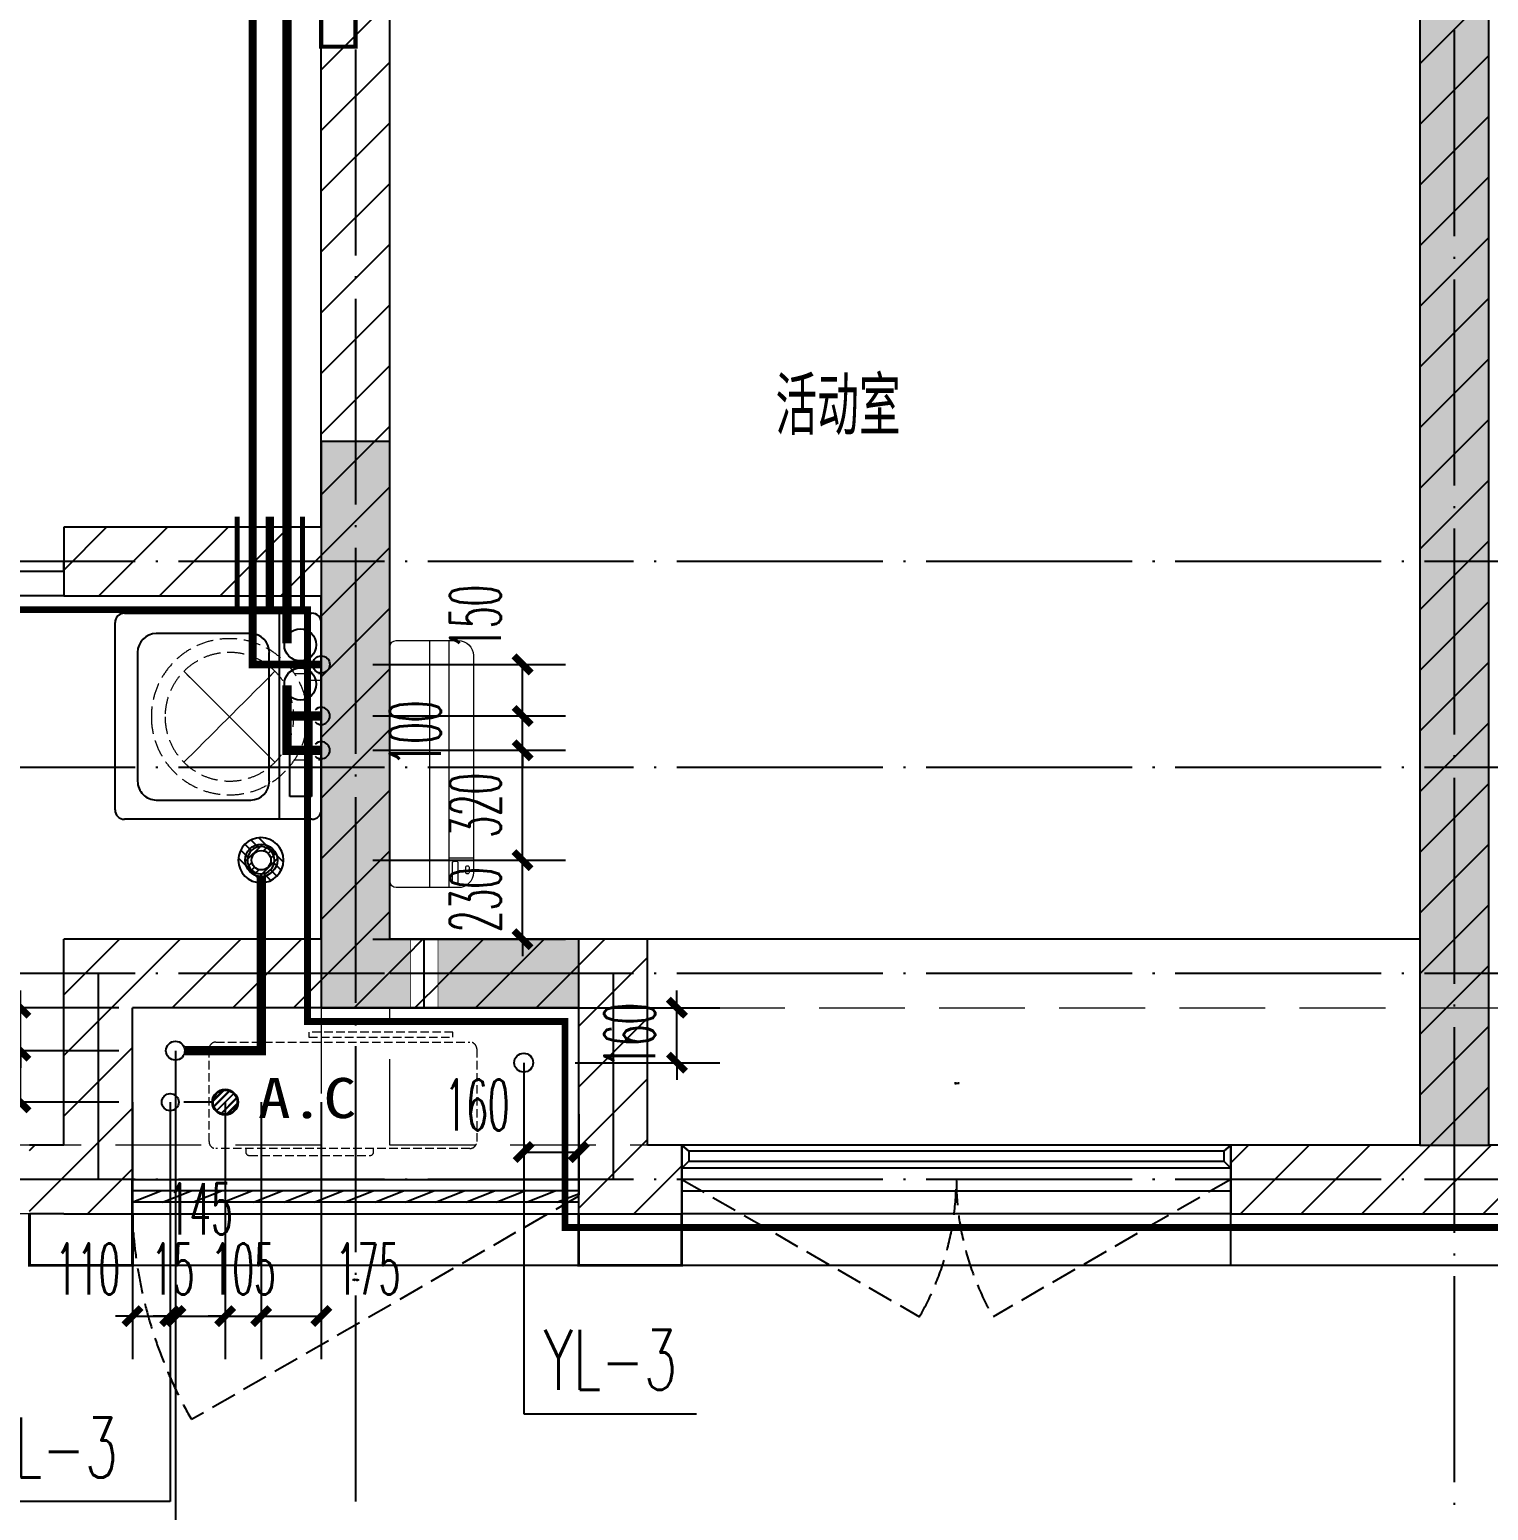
# Model space of a CAD drawing. Extents: x 27938 to 1507990, y 110129 to 923079.
# Drawn here: x 1209614 to 1213864, y 579860 to 584174 of the extents above; entities that cross this region are included whole.
import ezdxf

# ---------------------------------------------------------------- set-up
doc = ezdxf.new("R2010")
doc.units = 0
doc.header["$LTSCALE"] = 1000
doc.header["$MEASUREMENT"] = 0
for name, pattern in [('$1$DASH', [0.35, 0.25, -0.1]), ('DASH', [0.35, 0.25, -0.1]), ('DOTE', [2.42, 2, -0.2, 0.02, -0.2])]:
    doc.linetypes.add(name, pattern=pattern)
for name, color, linetype in [('----建筑底图', 8, 'Continuous'), ('3-栏杆1', 135, 'Continuous'), ('3.5方案汇报，与郭总、侯月琴确定户型_t8$0$2020.03.04 -1安徽标准化洋房户型(UA）_t8_t8$0$看线', 154, 'Continuous'), ('COLUMN', 9, 'Continuous'), ('DIM_SYMB', 3, 'Continuous'), ('DIM_凝结', 150, 'Continuous'), ('DIM_废水', 31, 'Continuous'), ('DIM_雨水', 4, 'Continuous'), ('DOTE', 1, 'Continuous'), ('EQUIP_地漏', 7, 'Continuous'), ('LVTRY', 6, 'Continuous'), ('PIPE-不分区热给水', 5, 'RJ'), ('PIPE-不分区给水', 3, 'J'), ('PIPE-废水', 31, 'TG_F'), ('PUB_HATCH', 8, 'Continuous'), ('PUB_TEXT', 4, 'Continuous'), ('VALVE_不分区给水', 7, 'Continuous'), ('VPIPE-不分区热给水', 5, 'Continuous'), ('VPIPE-不分区给水', 3, 'Continuous'), ('VPIPE-凝结', 150, 'N'), ('VPIPE-废水', 31, 'Continuous'), ('VPIPE-雨水', 4, 'Y'), ('WALL', 9, 'Continuous'), ('WINDOW', 4, 'Continuous'), ('WINDOW_TEXT', 7, 'Continuous'), ('保温', 6, 'Continuous'), ('机电标识类', 1, 'Continuous'), ('看线', 251, 'Continuous')]:
    doc.layers.add(name, color=color, linetype=linetype)
for name, color, linetype, lineweight in [('EQUIP-消防', 3, 'Continuous', 20), ('平面-空调室内机', 176, 'Continuous', 9), ('平面-空调预留孔', 173, 'Continuous', 15), ('空调', 76, 'Continuous', 13), ('粉刷', 251, 'Continuous', 9)]:
    doc.layers.add(name, color=color, linetype=linetype, lineweight=lineweight)
doc.layers.add('S-L主梁线', color=4, linetype='DASH', plot=False)
doc.styles.add('_TCH_DIM_T3', font='SIMPLEX.shx', dxfattribs={"width": 0.494118, "bigfont": 'GBCBIG.shx'})
doc.styles.add('_TCH_WINDOW', font='SIMPLEX.shx', dxfattribs={"width": 0.7, "height": 3.5, "bigfont": 'GBCBIG.shx'})
doc.styles.add('_TWT_SERIAL', font='SIMPLEX', dxfattribs={"width": 0.8, "height": 3.5, "bigfont": 'HZTXT'})
doc.styles.get("Standard").update_dxf_attribs({"font": 'gbenor.shx', "bigfont": 'gbcbig.shx'})
doc.styles.add('TG_LINETYPE', font='SIMPLEX', dxfattribs={"width": 0.8, "height": 3, "bigfont": 'HZTXT'})
doc.styles.add('房间名称', font='TSSDENG', dxfattribs={"width": 0.8, "bigfont": 'HZTXT'})
doc.styles.add('黑体', font='simhei.ttf')
doc.linetypes.add('J', pattern='A,3,-0.2,["J",Standard,S=0.25,R=0,X=-0.1,Y=-0.115],-0.2', length=3.4)
doc.linetypes.add('N', pattern='A,3,-0.2,["N",Standard,S=0.25,R=0,X=-0.1,Y=-0.115],-0.2', length=3.4)
doc.linetypes.add('RJ', pattern='A,3,-0.2,["RJ",Standard,S=0.25,R=0,X=-0.1,Y=-0.115],-0.35', length=3.55)
doc.linetypes.add('TG_F', pattern='A,2,-0.3,["F",TG_LINETYPE,S=0.1,R=0,X=-0.23,Y=-0.15],0', length=2.3)
doc.linetypes.add('Y', pattern='A,3,-0.2,["Y",Standard,S=0.25,R=0,X=-0.1,Y=-0.115],-0.2', length=3.4)
doc.dimstyles.new('_TWT_ARCH&&50', dxfattribs={"dimtxt": 148.75, "dimasz": 50, "dimexe": 125, "dimexo": 150, "dimgap": 63.125, "dimtad": 1, "dimdec": 0, "dimzin": 0, "dimdsep": 46, "dimtxsty": '_TCH_DIM_T3', "dimblk": 'ARCHTICK', "dimcen": 0.09, "dimclrt": 7, "dimazin": 2, "dimtfac": 1, "dimtdec": 0, "dimtix": 1, "dimtmove": 2, "dimatfit": 3, "dimfxl": 100, "dimtolj": 1, "dimtzin": 0, "dimarcsym": 0})
pattern_1 = [(45, (0, 89.76), (-88.3884, 88.3884), [])]

# ---------------------------------------------------------------- blocks, each defined once
blk = doc.blocks.new('GFDGFSDFGD')
at = {"layer": 'PUB_HATCH'}
blk.add_hatch(color=256, dxfattribs=at).paths.add_polyline_path([(430566.6, 364323.7), (430566.6, 364523.7), (430016.6, 364523.7), (430016.6, 365973.7), (429816.6, 365973.7), (429816.6, 364323.7)])
at = {"layer": 'COLUMN', "color": 6}
for p, q in [((430016.6, 365973.7), (429816.6, 365973.7)), ((429816.6, 365973.7), (429816.6, 364323.7)), ((430016.6, 364523.7), (430016.6, 365973.7)), ((430566.6, 364523.7), (430016.6, 364523.7)), ((430566.6, 364323.7), (430566.6, 364523.7)), ((429816.6, 364323.7), (430566.6, 364323.7))]:
    blk.add_line(p, q, dxfattribs=at)
blk = doc.blocks.new('GDFGDGRD')
at = {"layer": '保温', "linetype": 'Continuous', "ltscale": 10}
h = blk.add_hatch(dxfattribs=at)
h.set_pattern_fill('HEX', color=251, scale=10, angle=90, style=0)
h.set_pattern_definition([(90, (-70765.891, -152124.736), (-16.49778, 1e-15), [9.525, -19.05]), (210, (-70765.891, -152124.736), (8.24889, -14.2874966), [9.525, -19.05]), (150, (-70765.891, -152115.211), (-8.24889, -14.2874966), [9.525, -19.05])])
h.paths.add_polyline_path([(433016.7, 363923.7), (433216.7, 363923.7), (433216.7, 368523.7), (433016.7, 368523.7)])
at = {"layer": '保温', "color": 251, "linetype": 'ByBlock', "ltscale": 10}
blk.add_line((433016.6, 363923.7), (433216.6, 363923.7), dxfattribs=at)
blk = doc.blocks.new('dongkong')
blk.add_wipeout([(-603756, 210771), (-603756, 210570.8), (-603836, 210570.8), (-603836, 210771)])
at = {"layer": '机电标识类', "color": 250, "linetype": 'DASH', "ltscale": 400}
for p, q in [((-603796, 210771), (-603796, 210570.8)), ((-603896, 210670.7), (-603696, 210670.7))]:
    blk.add_line(p, q, dxfattribs=at)
at = {"layer": '空调', "color": 6, "linetype": 'DASH', "const_width": 2}
blk.add_lwpolyline([(-603756, 210771), (-603756, 210570.8), (-603836, 210570.8), (-603836, 210771)], close=True, dxfattribs=at)
blk = doc.blocks.new('A$C001338C2')
for p, q in [((845, 303.6), (55, 303.6)), ((109.1, 214.8), (109.1, 303.6)), ((0, 248.6), (0, 22)), ((900, 22), (900, 248.6)), ((22, 0), (878, 0))]:
    blk.add_line(p, q)
at = {"lineweight": 5}
for p, q in [((900, 214.8), (0, 214.8)), ((900, 143.2), (0, 143.2))]:
    blk.add_line(p, q, dxfattribs=at)
for points in [[(73.1, 275), (56.8, 275, -0.414214), (51.3, 280.5), (51.3, 283.4, -0.414214), (56.8, 288.9), (73.1, 288.9, -0.414214), (78.6, 283.4), (78.6, 280.5, -0.414214)], [(89.2, 226.4), (22.2, 226.4, -0.414214), (16.7, 231.9), (16.7, 243.1, -0.414214), (22.2, 248.6), (89.2, 248.6, -0.414214), (94.7, 243.1), (94.7, 231.9, -0.414214)]]:
    blk.add_lwpolyline(points, format="xyb", close=True)
for centre, radius, start, end in [((55, 248.6), 55, 90, 180), ((845, 248.6), 55, 360, 90), ((22, 22), 22, 180, 270), ((878, 22), 22, 270, 360)]:
    blk.add_arc(centre, radius, start, end)
blk = doc.blocks.new('ASDFSD')
at = {"layer": '3-栏杆1', "color": 5}
for p, q in [((681762.6, 334937.5), (681742.3, 334955.3)), ((681742.3, 334955.3), (681762.6, 334937.5)), ((683322.1, 334937.5), (681762.6, 334937.5)), ((681762.6, 334937.5), (681762.6, 334908.3)), ((683322.1, 334937.5), (683342.3, 334955.3)), ((683342.3, 334955.3), (683322.1, 334937.5)), ((683322.1, 334937.5), (683322.1, 334908.3)), ((681742.3, 334888.4), (681762.6, 334908.3)), ((681762.6, 334908.2), (683322.1, 334908.2)), ((683322.1, 334908.3), (683342.3, 334888.4)), ((683342.3, 334888.4), (683322.1, 334908.3))]:
    blk.add_line(p, q, dxfattribs=at)
blk = doc.blocks.new('$TwtSys$00000141')
at = {"color": 1}
for p, q in [((-47.1, 3.8), (-5, 45.9)), ((-47.1, 3.8), (-5, 45.9)), ((-43.6, -17.5), (17.5, 43.6)), ((-43.6, -17.5), (17.5, 43.6)), ((-33.2, -33.2), (33.2, 33.2)), ((-33.2, -33.2), (33.2, 33.2)), ((-16.2, -43.5), (43.8, 16.4)), ((-16.2, -43.5), (43.8, 16.4)), ((5.7, -46.1), (46.1, -5.7)), ((5.7, -46.1), (46.1, -5.7))]:
    blk.add_line(p, q, dxfattribs=at)
blk.add_circle((0, 0), 47, dxfattribs=at)
blk.add_circle((0, 0), 47, dxfattribs=at)
blk = doc.blocks.new('RECTANG')
for p, q in [((1, 1), (0, 1)), ((0, 1), (0, 0)), ((1, 0), (1, 1)), ((0, 0), (1, 0))]:
    blk.add_line(p, q)
blk = doc.blocks.new('洗衣机')
at = {"layer": 'LVTRY'}
for p, q in [((3791567.4, 243472.1), (3791021, 243472.1)), ((3791116.5, 243472.1), (3791116.5, 242871.5)), ((3790993.7, 243444.5), (3790993.7, 242899.1)), ((3791594.6, 242899.1), (3791594.6, 243444.5)), ((3791199, 243412.7), (3791474.9, 243412.7)), ((3791145.1, 242982.5), (3791145.1, 243358)), ((3791528.8, 243358), (3791528.8, 242982.5)), ((3791474.9, 242927.8), (3791199, 242927.8)), ((3791021, 242871.5), (3791567.4, 242871.5))]:
    blk.add_line(p, q, dxfattribs=at)
at = {"layer": 'LVTRY', "extrusion": (0, 0, -1)}
for centre, major_axis, start_param, end_param in [((3791021, 243444.5), (0, 27.6), -1.570796, 0), ((3791567.4, 243444.5), (0, 27.6), 0, 1.570796), ((3791055.1, 243379.8), (0, 46.9), 3.141593, 9.424778), ((3791199, 243358), (0, 54.7), 4.712389, 6.283185), ((3791474.9, 243358), (0, 54.7), 0, 1.570796), ((3791055.1, 243265.7), (0, 46.9), 3.141593, 9.424778), ((3791199, 242982.5), (0, 54.7), 3.141593, 4.712389), ((3791474.9, 242982.5), (0, 54.7), 1.570796, 3.141593), ((3791021, 242899.1), (0, 27.6), 3.141593, 4.712389), ((3791567.4, 242899.1), (0, 27.6), 1.570796, 3.141593)]:
    blk.add_ellipse(centre, major_axis=major_axis, ratio=0.986385, start_param=start_param, end_param=end_param, dxfattribs=at)
at = {"layer": 'LVTRY', "xscale": 63.25620569481588, "yscale": 224.5369532744355, "zscale": 64.12934308941763, "rotation": 180}
blk.add_blockref('RECTANG', (3791085.2, 243162.4), dxfattribs=at)
blk = doc.blocks.new('$TwtSys$00000543')
for p, q in [((-93.6, -8.5), (8.5, 93.6)), ((12.5, 55), (41.7, 84.2)), ((39.9, 39.9), (66.5, 66.5)), ((-8.5, -93.6), (93.6, 8.5)), ((55, 12.5), (84.2, 41.7)), ((-84.2, -41.7), (-55, -12.5)), ((-66.5, -66.5), (-39.9, -39.9)), ((-41.7, -84.2), (-12.5, -55))]:
    blk.add_line(p, q)
for radius in [94, 56.4]:
    blk.add_circle((0, 0), radius)
blk = doc.blocks.new('dnfhfn')
at = {"linetype": '$1$DASH', "ltscale": 0.2}
for p, q in [((101.9, 495, 0), (121.9, 495, 0)), ((101.9, 417.2, 0), (101.9, 495, 0)), ((121.9, 495, 0), (121.9, 429, 0)), ((353.1, 495, 0), (333.1, 495, 0)), ((333.1, 495, 0), (333.1, 429, 0)), ((353.1, 417.2, 0), (353.1, 495, 0))]:
    blk.add_line(p, q, dxfattribs=at)
at = {"linetype": '$1$DASH', "ltscale": 0.2, "elevation": 0}
for points in [[(94.9, 360.1), (94.9, 360.1), (360.1, 94.9), (360.1, 94.9)], [(360.1, 360.1), (94.9, 94.9), (94.9, 94.9), (360.1, 360.1)]]:
    blk.add_lwpolyline(points, close=True, dxfattribs=at)
at = {"linetype": '$1$DASH', "ltscale": 0.2}
for radius in [227.5, 187.5]:
    blk.add_circle((227.5, 227.5, 0), radius, dxfattribs=at)
blk = doc.blocks.new('gsergvr')
at = {"layer": '平面-空调预留孔', "linetype": 'DASH', "ltscale": 0.1}
for p, q in [((34075.4, 17176.2), (34075.4, 17166.2)), ((34448.2, 17166.2), (34448.2, 17176.2)), ((34085.4, 17156.2), (34438.2, 17156.2))]:
    blk.add_line(p, q, dxfattribs=at)
blk.add_lwpolyline([(34728.6, 17176.2), (33988.6, 17176.2, -0.414214), (33968.6, 17196.2), (33968.6, 17466.2, -0.414214), (33988.6, 17486.2), (34728.6, 17486.2, -0.414214), (34748.6, 17466.2), (34748.6, 17196.2, -0.414214)], format="xyb", close=True, dxfattribs=at)
blk.add_lwpolyline([(34679.3, 17515.3), (34259.5, 17515.3), (34259.5, 17500.2), (34679.3, 17500.2)], close=True, dxfattribs=at)
for centre, start, end in [((34085.4, 17166.2), 180, 270), ((34438.2, 17166.2), 270, 0)]:
    blk.add_arc(centre, 10, start, end, dxfattribs=at)
at = {"layer": '平面-空调预留孔', "color": 251, "linetype": 'DASH', "ltscale": 0.1, "true_color": 0x636466, "style": '黑体', "width": 1.2}
blk.add_text('A.C', height=117.05, dxfattribs=at).set_placement((34110.9, 17264.8))
blk = doc.blocks.new('rtyryrtyeeretee')
at = {"layer": '平面-空调预留孔'}
blk.add_blockref('gsergvr', (635673.5, 326705.8), dxfattribs=at)
blk = doc.blocks.new('GDGDRGDGDRGDR')
blk.add_blockref('rtyryrtyeeretee', (-240152.6, 97240.1))
blk = doc.blocks.new('FSFSFSFSEG')
at = {"layer": 'EQUIP-消防', "const_width": 12.8}
blk.add_lwpolyline([(136866.6, 335152.5), (136466.6, 335152.5), (136466.6, 335052.5), (136866.6, 335052.5)], close=True, dxfattribs=at)
at = {"layer": 'PUB_TEXT', "color": 7, "true_color": 0xffffff, "style": '房间名称', "width": 0.8}
blk.add_text('rD', height=64.8, dxfattribs=at).set_placement((136633.7, 335069))
blk = doc.blocks.new('GHFHFHTFHCSDCS')
at = {"rotation": 89.99999999297357}
blk.add_blockref('FSFSFSFSEG', (764969.1, 230657.2), dxfattribs=at)
blk = doc.blocks.new('$DorLib2D$00000138')
at = {"color": 0, "linetype": 'Continuous'}
for p, q in [((-0.2875, 0), (-0.2875, 0.1538)), ((-0.2875, 0.1538), (0, 0.1538)), ((0, 0.1538), (0, 0)), ((0.2875, 0.1538), (0, 0.1538)), ((0.2875, 0), (0.2875, 0.1538)), ((-0.5, -0.1399), (-0.5, 0)), ((-0.5, 0), (-0.2188, 0)), ((0, 0), (-0.2875, 0)), ((-0.2188, 0), (-0.2188, -0.1399)), ((0, 0), (0.2875, 0)), ((0.2188, 0), (0.2188, -0.1399)), ((0.5, 0), (0.2188, 0)), ((0.5, 0), (0.5, -0.1946)), ((0.5, -0.1399), (0.5, 0)), ((-0.2188, -0.1399), (-0.5, -0.1399)), ((0.2188, -0.1399), (0.5, -0.1399)), ((-0.1857, -0.186), (-0.037, -0.186)), ((-0.037, -0.186), (-0.1019, -0.2583)), ((-0.1019, -0.2583), (-0.1019, -0.186)), ((0.1857, -0.186), (0.037, -0.186)), ((0.037, -0.186), (0.1019, -0.2583)), ((0.1019, -0.2583), (0.1019, -0.186))]:
    blk.add_line(p, q, dxfattribs=at)
blk = doc.blocks.new('$WINLIB2D$00000001')
at = {"color": 0}
for points in [[(-0.5, 0.5), (-0.5, -0.5)], [(-0.5, 0.5), (0.5, 0.5)], [(0.5, -0.5), (0.5, 0.5)], [(0.5, 0.1667), (-0.5, 0.1667)], [(0.5, -0.1667), (-0.5, -0.1667)], [(-0.5, -0.5), (0.5, -0.5)]]:
    blk.add_lwpolyline(points, dxfattribs=at)
blk = doc.blocks.new('$WINLIB2D$00000039')
at = {"color": 0}
for points in [[(-0.5, 0.5), (-0.5, -0.5)], [(0.5, 0.5), (-0.5, 0.5)], [(0.5, -0.5), (0.5, 0.5)], [(-0.5, 0.1667), (0.5, 0.1667)], [(-0.3839, -0.1667), (-0.448, 0.1667)], [(-0.3159, -0.1667), (-0.38, 0.1667)], [(-0.2479, -0.1667), (-0.312, 0.1667)], [(-0.1799, -0.1667), (-0.244, 0.1667)], [(-0.1119, -0.1667), (-0.176, 0.1667)], [(-0.0439, -0.1667), (-0.108, 0.1667)], [(0.0241, -0.1667), (-0.04, 0.1667)], [(0.0921, -0.1667), (0.028, 0.1667)], [(0.16, -0.1667), (0.0959, 0.1667)], [(0.228, -0.1667), (0.1639, 0.1667)], [(0.296, -0.1667), (0.2319, 0.1667)], [(0.364, -0.1667), (0.2999, 0.1667)], [(0.432, -0.1667), (0.3679, 0.1667)], [(0.5, -0.1667), (0.4359, 0.1667)], [(-0.4519, -0.1667), (-0.5, 0.0836)], [(-0.5, -0.1667), (0.5, -0.1667)], [(0.5, -0.5), (-0.5, -0.5)]]:
    blk.add_lwpolyline(points, dxfattribs=at)
blk = doc.blocks.new('A$C149A4CC3')
at = {"layer": 'PUB_HATCH'}
h = blk.add_hatch(dxfattribs=at)
h.set_pattern_fill('普通砖', color=256, scale=50, style=0)
h.set_pattern_definition(pattern_1)
h.paths.add_polyline_path([(-16350, -25810.1), (-16350, -25710.1), (-16483.3, -25710.1), (-16550, -25810.1)])
at = {"color": 8, "const_width": 8}
for points in [[(-16650, -25810.1), (-16650, -25960.1), (-16350, -25960.1), (-16350, -25810.1)], [(-15050, -25810.1), (-15050, -25960.1), (-14750, -25960.1), (-14750, -25810.1)]]:
    blk.add_lwpolyline(points, dxfattribs=at)
at = {"layer": '3.5方案汇报，与郭总、侯月琴确定户型_t8$0$2020.03.04 -1安徽标准化洋房户型(UA）_t8_t8$0$看线', "color": 8, "ltscale": 10}
blk.add_line((-12600, -25010.1), (-14850, -25010.1), dxfattribs=at)
at = {"layer": 'DOTE', "color": 169, "linetype": 'DOTE', "ltscale": 0.3}
for p, q in [((-15699.8, -16610.1), (-15700, -26899.5)), ((-12500, -20910.1), (-12500, -26899.5)), ((25039.9, -23910.1), (-25818.8, -23910.1)), ((25039.9, -24510.1), (-25818.8, -24510.1)), ((25039.9, -25110.1), (-25818.8, -25110.1)), ((-16450, -25110.1), (-16450, -25710.1)), ((-14950, -25110.1), (-14950, -25710.1)), ((25039.9, -25710.1), (-25818.8, -25710.1))]:
    blk.add_line(p, q, dxfattribs=at)
at = {"layer": 'VPIPE-凝结', "color": 8, "ltscale": 0.1}
blk.add_lwpolyline([(-16117.6, -25485.1), (-16200, -25485.1)], dxfattribs=at)
at = {"layer": 'WALL', "color": 8}
for p, q in [((-16350, -25810.1), (-16350, -25710.1)), ((-16550, -25810.1), (-16650, -25810.1)), ((-16550, -25810.1), (-16550, -25810.1)), ((-16550, -25810.1), (-16350, -25810.1)), ((-15050, -25810.1), (-14750, -25810.1)), ((-13150, -25810.1), (-12500, -25810.1)), ((-12500, -25810.1), (-11850, -25810.1))]:
    blk.add_line(p, q, dxfattribs=at)
at = {"layer": 'WINDOW', "color": 8, "linetype": 'DASH', "ltscale": 0.3}
for points in [[(-14750, -25710.1), (-14057.2, -26110.1, 0.131652), (-13950, -25710.1)], [(-13150, -25710.1), (-13842.8, -26110.1, -0.131652), (-13950, -25710.1)], [(-15051.9, -25760.1), (-16177.8, -26410.1, -0.131652), (-16351.9, -25760.1)]]:
    blk.add_lwpolyline(points, format="xyb", dxfattribs=at)
at = {"layer": '看线', "color": 8, "ltscale": 0.5}
for points in [[(-14750, -25810.1), (-14750, -25960.1), (-13150, -25960.1), (-13150, -25810.1)], [(-16350, -25960.1), (-15050, -25960.1)], [(-14750, -25960.1), (-10250, -25960.1)]]:
    blk.add_lwpolyline(points, dxfattribs=at)
at = {"color": 8}
for name, p in [('GFDGFSDFGD', (-445616.6, -389533.8)), ('GDFGDGRD', (-445616.6, -389533.8)), ('GHFHFHTFHCSDCS', (-445616.6, -389533.8)), ('ASDFSD', (-696492.3, -360565.4))]:
    blk.add_blockref(name, p, dxfattribs=at)
at = {"layer": 'EQUIP_地漏', "color": 8}
for name, p, xscale, yscale, zscale in [('$TwtSys$00000543', (-15975.9, -24780.1), -0.7000000000000001, 0.7000000000000001, 0.7), ('$TwtSys$00000141', (-16080, -25485.1), 0.8, 0.8, 0.8)]:
    blk.add_blockref(name, p, dxfattribs=dict(at, xscale=xscale, yscale=yscale, zscale=zscale))
at = {"layer": 'WINDOW', "color": 8}
ref = blk.add_blockref('$WINLIB2D$00000039', (-15701, -25760.1), dxfattribs=dict(at, xscale=1299.999999983003, yscale=-100, zscale=1299.999999983003, rotation=180))
ref.add_attrib('A', 'BYC1322b', (-15708.5, -26004.7), dxfattribs={"layer": 'WINDOW_TEXT', "color": 8, "ltscale": 0.5, "height": 4.25, "style": '_TCH_WINDOW', "width": 0.494118})
at = {"layer": '平面-空调预留孔', "color": 8, "xscale": -1, "rotation": 270}
blk.add_blockref('dnfhfn', (-16295.1, -24589.7, 0), dxfattribs=at)
at = {"layer": '平面-空调预留孔', "color": 8, "xscale": -0.8000000000465655, "yscale": 0.8000000000465655, "zscale": 0.800000000046565, "rotation": 269.9999997665698}
blk.add_blockref('A$C001338C2', (-15599.8, -24860.1), dxfattribs=at)
at = {"layer": '粉刷', "color": 8, "xscale": -1}
blk.add_blockref('洗衣机', (3775193.7, -267532.5), dxfattribs=at)
at = {"layer": '平面-空调室内机', "color": 8, "ltscale": 0.3, "rotation": 180}
blk.add_blockref('dongkong', (-619295.9, 185560.7), dxfattribs=at)
at = {"color": 8, "linetype": 'DASH', "ltscale": 0.8, "const_width": 20}
blk.add_lwpolyline([(-22160, -24050.1), (-15840, -24050.1), (-15840, -25250.1), (-15090, -25250.1), (-15090, -25850.1), (-9909, -25850.1), (-9909.9, -25250.1), (-9160, -25250.1), (-9160, -24050.1), (-2840, -24050.1), (-2840, -24650.1), (0, -24650.1)], dxfattribs=at)
at = {"color": 8}
blk.add_blockref('GDGDRGDGDRGDR', (-445616.6, -466742.2), dxfattribs=at)
at = {"layer": 'PUB_HATCH'}
h = blk.add_hatch(dxfattribs=at)
h.set_pattern_fill('普通砖', color=256, scale=50, style=0)
h.set_pattern_definition(pattern_1)
h.paths.add_polyline_path([(-15733.3, -23910.1), (-15600, -23910.1), (-15600, -21010.1), (-15800, -20810.1), (-15800, -23810.1)])
h = blk.add_hatch(dxfattribs=at)
h.set_pattern_fill('普通砖', color=256, scale=50, style=0)
h.set_pattern_definition(pattern_1)
h.paths.add_polyline_path([(-12500, -20943.4), (-12600, -21010.1), (-12600, -25610.1), (-12500, -25676.8), (-12400, -25610.1), (-12400, -21010.1)])
h = blk.add_hatch(dxfattribs=at)
h.set_pattern_fill('普通砖', color=256, scale=50, style=0)
h.set_pattern_definition(pattern_1)
h.paths.add_polyline_path([(-15800, -23810.1), (-16550.1, -23810.1), (-16550.1, -24010.1), (-15800, -24010.1), (-15733.3, -23910.1)])
h = blk.add_hatch(dxfattribs=at)
h.set_pattern_fill('普通砖', color=256, scale=50, style=0)
h.set_pattern_definition(pattern_1)
h.paths.add_polyline_path([(-15700, -25076.8), (-15600, -25010.1), (-15600, -23910.1), (-15733.3, -23910.1), (-15800, -24010.1), (-15800, -25010.1)])
h = blk.add_hatch(dxfattribs=at)
h.set_pattern_fill('普通砖', color=256, scale=50, style=0)
h.set_pattern_definition(pattern_1)
h.paths.add_polyline_path([(-15700, -25076.8), (-15800, -25010.1), (-16550, -25010.1), (-16350, -25210.1), (-15700, -25210.1)])
h = blk.add_hatch(dxfattribs=at)
h.set_pattern_fill('普通砖', color=256, scale=50, style=0)
h.set_pattern_definition(pattern_1)
h.paths.add_polyline_path([(-16483.3, -25710.1), (-16350, -25710.1), (-16350, -25210.1), (-16550, -25010.1), (-16550, -25610.1)])
h = blk.add_hatch(dxfattribs=at)
h.set_pattern_fill('普通砖', color=256, scale=50, style=0)
h.set_pattern_definition(pattern_1)
h.paths.add_polyline_path([(-15050, -25210.1), (-14850, -25010.1), (-15600, -25010.1), (-15700, -25076.8), (-15700, -25210.1)])
h = blk.add_hatch(dxfattribs=at)
h.set_pattern_fill('普通砖', color=256, scale=50, style=0)
h.set_pattern_definition(pattern_1)
h.paths.add_polyline_path([(-15050, -25810.1), (-14850, -25610.1), (-14850, -25010.1), (-15050, -25210.1)])
h = blk.add_hatch(dxfattribs=at)
h.set_pattern_fill('普通砖', color=256, scale=50, style=0)
h.set_pattern_definition(pattern_1)
h.paths.add_polyline_path([(-16483.3, -25710.1), (-16550, -25610.1), (-16650, -25610.1), (-16650, -25810.1), (-16550, -25810.1)])
h = blk.add_hatch(dxfattribs=at)
h.set_pattern_fill('普通砖', color=256, scale=50, style=0)
h.set_pattern_definition(pattern_1)
h.paths.add_polyline_path([(-15050, -25810.1), (-14750, -25810.1), (-14750, -25610.1), (-14850, -25610.1)])
h = blk.add_hatch(dxfattribs=at)
h.set_pattern_fill('普通砖', color=256, scale=50, style=0)
h.set_pattern_definition(pattern_1)
h.paths.add_polyline_path([(-12600, -25610.1), (-13150, -25610.1), (-13150, -25810.1), (-12500, -25810.1), (-12500, -25676.8)])
h = blk.add_hatch(dxfattribs=at)
h.set_pattern_fill('普通砖', color=256, scale=50, style=0)
h.set_pattern_definition(pattern_1)
h.paths.add_polyline_path([(-12500, -25810.1), (-11850, -25810.1), (-11850, -25610.1), (-12400, -25610.1), (-12500, -25676.8)])
at = {"layer": 'WALL', "color": 8}
for p, q in [((-15800, -23810.1), (-15800, -20810.1)), ((-15600, -23910.1), (-15600, -21010.1)), ((-12600, -21010.1), (-12600, -25610.1)), ((-12400, -21010.1), (-12400, -25610.1)), ((-15800, -23810.1), (-16550.1, -23810.1)), ((-16550.1, -23810.1), (-16550.1, -24010.1)), ((-15600, -25010.1), (-15600, -23910.1)), ((-16550.1, -24010.1), (-15800, -24010.1)), ((-15800, -25010.1), (-15800, -24010.1)), ((-15800, -25010.1), (-16550, -25010.1)), ((-16550, -25610.1), (-16550, -25010.1)), ((-14850, -25010.1), (-15600, -25010.1)), ((-14850, -25610.1), (-14850, -25010.1)), ((-15700, -25210.1), (-16350, -25210.1)), ((-16350, -25710.1), (-16350, -25210.1)), ((-15050, -25210.1), (-15700, -25210.1)), ((-15050, -25810.1), (-15050, -25210.1)), ((-16550, -25610.1), (-16650, -25610.1)), ((-14750, -25610.1), (-14850, -25610.1)), ((-14750, -25810.1), (-14750, -25610.1)), ((-12600, -25610.1), (-13150, -25610.1)), ((-13150, -25610.1), (-13150, -25810.1)), ((-11850, -25610.1), (-12400, -25610.1))]:
    blk.add_line(p, q, dxfattribs=at)
at = {"layer": 'WINDOW', "color": 8}
blk.add_line((-16550.1, -24010.1), (-18150.1, -24010.1), dxfattribs=at)
ref = blk.add_blockref('$DorLib2D$00000138', (-17350.1, -23910.1), dxfattribs=dict(at, xscale=1600, yscale=-200, zscale=1600, rotation=179.9999999989443))
ref.add_attrib('A', 'TLM1623', (-17356.5, -24204.7), dxfattribs={"layer": 'WINDOW_TEXT', "color": 8, "ltscale": 0.5, "height": 4.25, "rotation": 360, "style": '_TCH_WINDOW', "width": 0.494118})
ref = blk.add_blockref('$WINLIB2D$00000001', (-13950, -25710.1), dxfattribs=dict(at, xscale=-1600, yscale=-200, zscale=-1600))
ref.add_attrib('A', 'TC1617', (-13955.3, -25432.3), dxfattribs={"layer": 'WINDOW_TEXT', "color": 8, "ltscale": 0.5, "height": 4.25, "style": '_TCH_WINDOW', "width": 0.494118})
at = {"layer": 'PUB_TEXT', "color": 8}
blk.add_text('活动室', height=168.79, dxfattribs=at).set_placement((-14476.8, -23541.8))
blk = doc.blocks.new('A$C63B2058D')
at = {"layer": 'S-L主梁线', "color": 0, "linetype": 'DASH', "lineweight": 18}
for p, q in [((1050, -200), (1050, -4200)), ((-2150, -1200), (-2150, -2750)), ((-1950, -2750), (-1950, -1200)), ((1050, -4200), (-1400, -4200)), ((-2150, -4400), (-2150, -4799.8)), ((-1950, -4799.8), (-1950, -4400)), ((-1400, -4400), (1150, -4400)), ((1150, -4400), (3700, -4400)), ((-2150, -4799.8), (-7750, -4799.8)), ((4250, -4799.8), (-1950, -4799.8))]:
    blk.add_line(p, q, dxfattribs=at)
at = {"layer": 'S-L主梁线', "color": 0, "linetype": 'ByBlock', "lineweight": 18}
blk.add_line((-7850, -4999.8), (10150, -4999.8), dxfattribs=at)
blk = doc.blocks.new('$VALVE$00000533')
at = {"ltscale": 0.5, "const_width": 25}
for points in [[(-225, 75), (225, 75)], [(-225, -75), (225, -75)]]:
    blk.add_lwpolyline(points, dxfattribs=at)
blk = doc.blocks.new('_ArchTick')
at = {"color": 0, "linetype": 'ByBlock', "const_width": 0.4}
blk.add_lwpolyline([(-0.5, -0.5), (0.5, 0.5)], dxfattribs=at)
blk = doc.blocks.new('*D526')
at = {"layer": 'Defpoints', "color": 0}
for p in [(1211053.2, 581164.1), (1211213.6, 581164.1), (1211213.6, 580903.6)]:
    blk.add_point(p, dxfattribs=at)
at = {"layer": 'DIM_SYMB', "color": 0, "lineweight": -2}
for p, q in [((1211053.2, 581014.1), (1211053.2, 580778.6)), ((1211213.6, 581014.1), (1211213.6, 580778.6)), ((1211053.2, 580903.6), (1211213.6, 580903.6))]:
    blk.add_line(p, q, dxfattribs=at)
at = {"layer": 'DIM_SYMB', "color": 0, "lineweight": -2, "xscale": 50, "yscale": 50, "zscale": 50, "rotation": 180}
blk.add_blockref('_ArchTick', (1211053.2, 580903.6), dxfattribs=at)
at = {"layer": 'DIM_SYMB', "color": 0, "lineweight": -2, "xscale": 50, "yscale": 50, "zscale": 50}
blk.add_blockref('_ArchTick', (1211213.6, 580903.6), dxfattribs=at)
at = {"layer": 'DIM_SYMB', "color": 7, "insert": (1210917.5, 581041.1), "char_height": 148.75, "attachment_point": 5, "style": '_TCH_DIM_T3'}
blk.add_mtext('\\A1;160', dxfattribs=at)
blk = doc.blocks.new('*D527')
at = {"layer": 'Defpoints', "color": 0}
for p in [(1211053.2, 581324), (1211499.8, 581324), (1211053.2, 581164.1)]:
    blk.add_point(p, dxfattribs=at)
at = {"layer": 'DIM_SYMB', "color": 0, "lineweight": -2}
for p, q in [((1211499.8, 581324), (1211499.8, 581374)), ((1211203.2, 581324), (1211624.8, 581324)), ((1211499.8, 581164.1), (1211499.8, 581324)), ((1211203.2, 581164.1), (1211624.8, 581164.1)), ((1211499.8, 581164.1), (1211499.8, 581114.1))]:
    blk.add_line(p, q, dxfattribs=at)
at = {"layer": 'DIM_SYMB', "color": 0, "lineweight": -2, "xscale": 50, "yscale": 50, "zscale": 50}
for p, rotation in [((1211499.8, 581324), 270), ((1211499.8, 581164.1), 90)]:
    blk.add_blockref('_ArchTick', p, dxfattribs=dict(at, rotation=rotation))
at = {"layer": 'DIM_SYMB', "color": 7, "insert": (1211362.3, 581244), "char_height": 148.75, "attachment_point": 5, "rotation": 90, "style": '_TCH_DIM_T3'}
blk.add_mtext('\\A1;160', dxfattribs=at)
blk = doc.blocks.new('*D528')
at = {"layer": 'Defpoints', "color": 0}
for p in [(1210288.7, 581199), (1210463.6, 581199), (1210463.6, 580425.7)]:
    blk.add_point(p, dxfattribs=at)
at = {"layer": 'DIM_SYMB', "color": 0, "lineweight": -2}
for p, q in [((1210288.7, 581049), (1210288.7, 580300.7)), ((1210463.6, 581049), (1210463.6, 580300.7)), ((1210288.7, 580425.7), (1210463.6, 580425.7))]:
    blk.add_line(p, q, dxfattribs=at)
at = {"layer": 'DIM_SYMB', "color": 0, "lineweight": -2, "xscale": 50, "yscale": 50, "zscale": 50, "rotation": 180}
blk.add_blockref('_ArchTick', (1210288.7, 580425.7), dxfattribs=at)
at = {"layer": 'DIM_SYMB', "color": 0, "lineweight": -2, "xscale": 50, "yscale": 50, "zscale": 50}
blk.add_blockref('_ArchTick', (1210463.6, 580425.7), dxfattribs=at)
at = {"layer": 'DIM_SYMB', "color": 7, "insert": (1210599.4, 580563.2), "char_height": 148.75, "attachment_point": 5, "style": '_TCH_DIM_T3'}
blk.add_mtext('\\A1;175', dxfattribs=at)
blk = doc.blocks.new('*D529')
at = {"layer": 'Defpoints', "color": 0}
for p in [(1210183.6, 581199), (1210288.7, 581199), (1210288.7, 580425.7)]:
    blk.add_point(p, dxfattribs=at)
at = {"layer": 'DIM_SYMB', "color": 0, "lineweight": -2}
for p, q in [((1210183.6, 581049), (1210183.6, 580300.7)), ((1210288.7, 581049), (1210288.7, 580300.7)), ((1210183.6, 580425.7), (1210133.6, 580425.7)), ((1210183.6, 580425.7), (1210288.7, 580425.7)), ((1210288.7, 580425.7), (1210338.7, 580425.7))]:
    blk.add_line(p, q, dxfattribs=at)
at = {"layer": 'DIM_SYMB', "color": 0, "lineweight": -2, "xscale": 50, "yscale": 50, "zscale": 50}
blk.add_blockref('_ArchTick', (1210183.6, 580425.7), dxfattribs=at)
at = {"layer": 'DIM_SYMB', "color": 0, "lineweight": -2, "xscale": 50, "yscale": 50, "zscale": 50, "rotation": 180}
blk.add_blockref('_ArchTick', (1210288.7, 580425.7), dxfattribs=at)
at = {"layer": 'DIM_SYMB', "color": 7, "insert": (1210236.2, 580563.2), "char_height": 148.75, "attachment_point": 5, "style": '_TCH_DIM_T3'}
blk.add_mtext('\\A1;105', dxfattribs=at)
blk = doc.blocks.new('*D530')
at = {"layer": 'Defpoints', "color": 0}
for p in [(1210038.6, 581199), (1210183.6, 581199), (1210183.6, 580425.7)]:
    blk.add_point(p, dxfattribs=at)
at = {"layer": 'DIM_SYMB', "color": 0, "lineweight": -2}
for p, q in [((1210038.6, 581049), (1210038.6, 580300.7)), ((1210183.6, 581049), (1210183.6, 580300.7)), ((1210038.6, 580425.7), (1210183.6, 580425.7))]:
    blk.add_line(p, q, dxfattribs=at)
at = {"layer": 'DIM_SYMB', "color": 0, "lineweight": -2, "xscale": 50, "yscale": 50, "zscale": 50, "rotation": 180}
blk.add_blockref('_ArchTick', (1210038.6, 580425.7), dxfattribs=at)
at = {"layer": 'DIM_SYMB', "color": 0, "lineweight": -2, "xscale": 50, "yscale": 50, "zscale": 50}
blk.add_blockref('_ArchTick', (1210183.6, 580425.7), dxfattribs=at)
at = {"layer": 'DIM_SYMB', "color": 7, "insert": (1210111.1, 580738.2), "char_height": 148.75, "attachment_point": 5, "style": '_TCH_DIM_T3'}
blk.add_mtext('\\A1;145', dxfattribs=at)
blk = doc.blocks.new('*D531')
at = {"layer": 'Defpoints', "color": 0}
for p in [(1210023.6, 581199), (1210038.6, 581199), (1210038.6, 580425.7)]:
    blk.add_point(p, dxfattribs=at)
at = {"layer": 'DIM_SYMB', "color": 0, "lineweight": -2}
for p, q in [((1210023.6, 581049), (1210023.6, 580300.7)), ((1210038.6, 581049), (1210038.6, 580300.7)), ((1210023.6, 580425.7), (1209973.6, 580425.7)), ((1210023.6, 580425.7), (1210038.6, 580425.7)), ((1210038.6, 580425.7), (1210088.6, 580425.7))]:
    blk.add_line(p, q, dxfattribs=at)
at = {"layer": 'DIM_SYMB', "color": 0, "lineweight": -2, "xscale": 50, "yscale": 50, "zscale": 50}
blk.add_blockref('_ArchTick', (1210023.6, 580425.7), dxfattribs=at)
at = {"layer": 'DIM_SYMB', "color": 0, "lineweight": -2, "xscale": 50, "yscale": 50, "zscale": 50, "rotation": 180}
blk.add_blockref('_ArchTick', (1210038.6, 580425.7), dxfattribs=at)
at = {"layer": 'DIM_SYMB', "color": 7, "insert": (1210031.1, 580563.2), "char_height": 148.75, "attachment_point": 5, "style": '_TCH_DIM_T3'}
blk.add_mtext('\\A1;15', dxfattribs=at)
blk = doc.blocks.new('*D532')
at = {"layer": 'Defpoints', "color": 0}
for p in [(1209913.6, 581199), (1210023.6, 581199), (1210023.6, 580425.7)]:
    blk.add_point(p, dxfattribs=at)
at = {"layer": 'DIM_SYMB', "color": 0, "lineweight": -2}
for p, q in [((1209913.6, 581049), (1209913.6, 580300.7)), ((1210023.6, 581049), (1210023.6, 580300.7)), ((1209913.6, 580425.7), (1209863.6, 580425.7)), ((1209913.6, 580425.7), (1210023.6, 580425.7)), ((1210023.6, 580425.7), (1210073.6, 580425.7))]:
    blk.add_line(p, q, dxfattribs=at)
at = {"layer": 'DIM_SYMB', "color": 0, "lineweight": -2, "xscale": 50, "yscale": 50, "zscale": 50}
blk.add_blockref('_ArchTick', (1209913.6, 580425.7), dxfattribs=at)
at = {"layer": 'DIM_SYMB', "color": 0, "lineweight": -2, "xscale": 50, "yscale": 50, "zscale": 50, "rotation": 180}
blk.add_blockref('_ArchTick', (1210023.6, 580425.7), dxfattribs=at)
at = {"layer": 'DIM_SYMB', "color": 7, "insert": (1209783.1, 580563.2), "char_height": 148.75, "attachment_point": 5, "style": '_TCH_DIM_T3'}
blk.add_mtext('\\A1;110', dxfattribs=at)
blk = doc.blocks.new('*D533')
at = {"layer": 'Defpoints', "color": 0}
for p in [(1209586.9, 581199), (1210023.6, 581199), (1210023.6, 581049)]:
    blk.add_point(p, dxfattribs=at)
at = {"layer": 'DIM_SYMB', "color": 0, "lineweight": -2}
for p, q in [((1209873.6, 581199), (1209461.9, 581199)), ((1209586.9, 581049), (1209586.9, 581199)), ((1209873.6, 581049), (1209461.9, 581049))]:
    blk.add_line(p, q, dxfattribs=at)
at = {"layer": 'DIM_SYMB', "color": 0, "lineweight": -2, "xscale": 50, "yscale": 50, "zscale": 50}
for p, rotation in [((1209586.9, 581199), 90), ((1209586.9, 581049), 270)]:
    blk.add_blockref('_ArchTick', p, dxfattribs=dict(at, rotation=rotation))
at = {"layer": 'DIM_SYMB', "color": 7, "insert": (1209449.4, 580911.5), "char_height": 148.75, "attachment_point": 5, "rotation": 90, "style": '_TCH_DIM_T3'}
blk.add_mtext('\\A1;150', dxfattribs=at)
blk = doc.blocks.new('*D534')
at = {"layer": 'Defpoints', "color": 0}
for p in [(1209586.9, 581324), (1210023.6, 581324), (1210023.6, 581199)]:
    blk.add_point(p, dxfattribs=at)
at = {"layer": 'DIM_SYMB', "color": 0, "lineweight": -2}
for p, q in [((1209586.9, 581324), (1209586.9, 581374)), ((1209873.6, 581324), (1209461.9, 581324)), ((1209586.9, 581199), (1209586.9, 581324)), ((1209873.6, 581199), (1209461.9, 581199)), ((1209586.9, 581199), (1209586.9, 581149))]:
    blk.add_line(p, q, dxfattribs=at)
at = {"layer": 'DIM_SYMB', "color": 0, "lineweight": -2, "xscale": 50, "yscale": 50, "zscale": 50}
for p, rotation in [((1209586.9, 581324), 270), ((1209586.9, 581199), 90)]:
    blk.add_blockref('_ArchTick', p, dxfattribs=dict(at, rotation=rotation))
at = {"layer": 'DIM_SYMB', "color": 7, "insert": (1209449.4, 581461.5), "char_height": 148.75, "attachment_point": 5, "rotation": 90, "style": '_TCH_DIM_T3'}
blk.add_mtext('\\A1;125', dxfattribs=at)
blk = doc.blocks.new('*D535')
at = {"layer": 'Defpoints', "color": 0}
for p in [(1210463.5, 581754), (1211050.1, 581754), (1210463.5, 581524)]:
    blk.add_point(p, dxfattribs=at)
at = {"layer": 'DIM_SYMB', "color": 0, "lineweight": -2}
for p, q in [((1211050.1, 581754), (1211050.1, 581804)), ((1210613.5, 581754), (1211175.1, 581754)), ((1211050.1, 581524), (1211050.1, 581754)), ((1210613.5, 581524), (1211175.1, 581524)), ((1211050.1, 581524), (1211050.1, 581474))]:
    blk.add_line(p, q, dxfattribs=at)
at = {"layer": 'DIM_SYMB', "color": 0, "lineweight": -2, "xscale": 50, "yscale": 50, "zscale": 50}
for p, rotation in [((1211050.1, 581754), 270), ((1211050.1, 581524), 90)]:
    blk.add_blockref('_ArchTick', p, dxfattribs=dict(at, rotation=rotation))
at = {"layer": 'DIM_SYMB', "color": 7, "insert": (1210912.6, 581639), "char_height": 148.75, "attachment_point": 5, "rotation": 90, "style": '_TCH_DIM_T3'}
blk.add_mtext('\\A1;230', dxfattribs=at)
blk = doc.blocks.new('*D536')
at = {"layer": 'Defpoints', "color": 0}
for p in [(1210463.5, 582074.4), (1211050.1, 582074.4), (1210463.5, 581754)]:
    blk.add_point(p, dxfattribs=at)
at = {"layer": 'DIM_SYMB', "color": 0, "lineweight": -2}
for p, q in [((1210613.5, 582074.4), (1211175.1, 582074.4)), ((1211050.1, 581754), (1211050.1, 582074.4)), ((1210613.5, 581754), (1211175.1, 581754))]:
    blk.add_line(p, q, dxfattribs=at)
at = {"layer": 'DIM_SYMB', "color": 0, "lineweight": -2, "xscale": 50, "yscale": 50, "zscale": 50}
for p, rotation in [((1211050.1, 582074.4), 90), ((1211050.1, 581754), 270)]:
    blk.add_blockref('_ArchTick', p, dxfattribs=dict(at, rotation=rotation))
at = {"layer": 'DIM_SYMB', "color": 7, "insert": (1210912.6, 581914.2), "char_height": 148.75, "attachment_point": 5, "rotation": 90, "style": '_TCH_DIM_T3'}
blk.add_mtext('\\A1;320', dxfattribs=at)
blk = doc.blocks.new('*D537')
at = {"layer": 'Defpoints', "color": 0}
for p in [(1210463.5, 582174.4), (1211050.1, 582174.4), (1210463.5, 582074.4)]:
    blk.add_point(p, dxfattribs=at)
at = {"layer": 'DIM_SYMB', "color": 0, "lineweight": -2}
for p, q in [((1211050.1, 582174.4), (1211050.1, 582224.4)), ((1210613.5, 582174.4), (1211175.1, 582174.4)), ((1211050.1, 582074.4), (1211050.1, 582174.4)), ((1210613.5, 582074.4), (1211175.1, 582074.4)), ((1211050.1, 582074.4), (1211050.1, 582024.4))]:
    blk.add_line(p, q, dxfattribs=at)
at = {"layer": 'DIM_SYMB', "color": 0, "lineweight": -2, "xscale": 50, "yscale": 50, "zscale": 50}
for p, rotation in [((1211050.1, 582174.4), 270), ((1211050.1, 582074.4), 90)]:
    blk.add_blockref('_ArchTick', p, dxfattribs=dict(at, rotation=rotation))
at = {"layer": 'DIM_SYMB', "color": 7, "insert": (1210737.6, 582124.4), "char_height": 148.75, "attachment_point": 5, "rotation": 90, "style": '_TCH_DIM_T3'}
blk.add_mtext('\\A1;100', dxfattribs=at)
blk = doc.blocks.new('*D538')
at = {"layer": 'Defpoints', "color": 0}
for p in [(1210463.5, 582324.4), (1211050.1, 582324.4), (1210463.5, 582174.4)]:
    blk.add_point(p, dxfattribs=at)
at = {"layer": 'DIM_SYMB', "color": 0, "lineweight": -2}
for p, q in [((1210613.5, 582324.4), (1211175.1, 582324.4)), ((1211050.1, 582174.4), (1211050.1, 582324.4)), ((1210613.5, 582174.4), (1211175.1, 582174.4))]:
    blk.add_line(p, q, dxfattribs=at)
at = {"layer": 'DIM_SYMB', "color": 0, "lineweight": -2, "xscale": 50, "yscale": 50, "zscale": 50}
for p, rotation in [((1211050.1, 582324.4), 90), ((1211050.1, 582174.4), 270)]:
    blk.add_blockref('_ArchTick', p, dxfattribs=dict(at, rotation=rotation))
at = {"layer": 'DIM_SYMB', "color": 7, "insert": (1210912.6, 582461.9), "char_height": 148.75, "attachment_point": 5, "rotation": 90, "style": '_TCH_DIM_T3'}
blk.add_mtext('\\A1;150', dxfattribs=at)
blk = doc.blocks.new('$TwtSys$00000327')
for p, q in [((-93.6, -8.5, 0), (8.5, 93.6, 0)), ((-8.5, -93.6, 0), (93.6, 8.5, 0)), ((12.5, 55, 0), (41.7, 84.2, 0)), ((39.9, 39.9, 0), (66.5, 66.5, 0)), ((55, 12.5, 0), (84.2, 41.7, 0)), ((-84.2, -41.7, 0), (-55, -12.5, 0)), ((-66.5, -66.5, 0), (-39.9, -39.9, 0)), ((-41.7, -84.2, 0), (-12.5, -55, 0))]:
    blk.add_line(p, q)
for radius in [94, 56.4]:
    blk.add_circle((0, 0, 0), radius)

msp = doc.modelspace()

# ---------------------------------------------------------------- block references
at = {"layer": '----建筑底图'}
msp.add_blockref('A$C149A4CC3', (1226263.6, 606534.1), dxfattribs=at)

# ---------------------------------------------------------------- next in the draw order: hatches: boundary and pattern name
at = {"layer": 'PIPE-不分区热给水'}
for points in [[(1210263.6, 582324.4), (1210263.6, 582313.2), (1210252.4, 582313.2)], [(1210263.6, 582324.4), (1210252.4, 582324.4), (1210252.4, 582313.2)]]:
    msp.add_hatch(color=256, dxfattribs=at).paths.add_polyline_path(points)
at = {"layer": 'PIPE-不分区给水'}
for points in [[(1210363.6, 582074.4), (1210363.6, 582060.7), (1210349.9, 582060.7)], [(1210363.6, 582074.4), (1210349.9, 582074.4), (1210349.9, 582060.7)]]:
    msp.add_hatch(color=256, dxfattribs=at).paths.add_polyline_path(points)
at = {"layer": 'PIPE-废水'}
for points in [[(1210288.7, 581199), (1210288.7, 581185.2), (1210302.5, 581185.2)], [(1210288.7, 581199), (1210302.5, 581199), (1210302.5, 581185.2)]]:
    msp.add_hatch(color=256, dxfattribs=at).paths.add_polyline_path(points)

# ---------------------------------------------------------------- next in the draw order: linework, layer by layer
at = {"layer": 'DIM_凝结'}
for p, q in [((1210023.6, 581049), (1210023.6, 579885.2)), ((1210023.6, 579885.2), (1209428.1, 579885.2))]:
    msp.add_line(p, q, dxfattribs=at)
at = {"layer": 'DIM_废水'}
msp.add_line((1210038.6, 581199), (1210038.6, 579589.2), dxfattribs=at)
at = {"layer": 'DIM_雨水'}
for p, q in [((1211053.2, 581164.1), (1211053.2, 580141.2)), ((1211053.2, 580141.2), (1211556.7, 580141.2))]:
    msp.add_line(p, q, dxfattribs=at)
at = {"layer": 'PIPE-不分区热给水', "ltscale": 0.25, "const_width": 22.5}
for points in [[(1210263.6, 582324.4), (1210263.6, 586824)], [(1210463.5, 582324.4), (1210263.6, 582324.4)]]:
    msp.add_lwpolyline(points, dxfattribs=at)
at = {"layer": 'PIPE-不分区给水', "ltscale": 0.25, "const_width": 27.5}
for points in [[(1210363.6, 586924), (1210363.6, 582385.7)], [(1210363.6, 582263.2), (1210363.6, 582174.4)], [(1210463.5, 582174.4), (1210363.6, 582174.4)], [(1210363.6, 582174.4), (1210363.6, 582074.4)], [(1210463.5, 582074.4), (1210363.6, 582074.4)]]:
    msp.add_lwpolyline(points, dxfattribs=at)
at = {"layer": 'PIPE-废水', "ltscale": 0.25, "const_width": 27.5}
for points in [[(1210288.7, 581199), (1210288.7, 581707)], [(1210066.1, 581199), (1210288.7, 581199)]]:
    msp.add_lwpolyline(points, dxfattribs=at)
at = {"layer": 'VPIPE-不分区热给水'}
msp.add_circle((1210463.5, 582324.4), 25, dxfattribs=at)
at = {"layer": 'VPIPE-不分区给水'}
for centre in [(1210463.5, 582174.4), (1210463.5, 582074.4)]:
    msp.add_arc(centre, 25, 225, 135, dxfattribs=at)
at = {"layer": 'VPIPE-凝结'}
msp.add_circle((1210023.6, 581049), 25, dxfattribs=at)
at = {"layer": 'VPIPE-废水'}
msp.add_circle((1210038.6, 581199), 27.5, dxfattribs=at)
at = {"layer": 'VPIPE-雨水'}
msp.add_circle((1211053.2, 581164.1), 27.5, dxfattribs=at)

# ---------------------------------------------------------------- next in the draw order: block references
at = {"layer": 'EQUIP_地漏'}
for name, p, xscale, yscale, zscale in [('$TwtSys$00000327', (1210288.7, 581754), 0.5, 0.5, 0.5), ('$TwtSys$00000141', (1210183.6, 581049), 0.75, 0.75, 0.75)]:
    msp.add_blockref(name, p, dxfattribs=dict(at, xscale=xscale, yscale=yscale, zscale=zscale))
at = {"layer": 'S-L主梁线', "color": 225, "linetype": 'ByBlock', "lineweight": 18}
msp.add_blockref('A$C63B2058D', (1212613.6, 585724), dxfattribs=at)
at = {"layer": 'VALVE_不分区给水', "xscale": -0.6, "yscale": -0.6, "zscale": 0.6, "rotation": 90.00000000723932}
for p in [(1210263.6, 582620.2, 2000), (1210363.6, 582620.2, 2000)]:
    msp.add_blockref('$VALVE$00000533', p, dxfattribs=at)

# ---------------------------------------------------------------- next in the draw order: texts
at = {"layer": 'DIM_凝结', "color": 7, "style": '_TWT_SERIAL', "width": 0.64}
msp.add_text('NL-3', height=175, dxfattribs=at).set_placement((1209463.1, 579955.2))
at = {"layer": 'DIM_雨水', "color": 7, "style": '_TWT_SERIAL', "width": 0.64}
msp.add_text('YL-3', height=175, dxfattribs=at).set_placement((1211111, 580211.2))

# ---------------------------------------------------------------- next in the draw order: dimensions: what is measured, and where the dimension line sits
at = {"layer": 'DIM_SYMB'}
for base, p1, p2, angle, picture, middle in [((1211050.1, 582324.4), (1210463.5, 582174.4), (1210463.5, 582324.4), 90, '*D538', (1210912.6, 582461.9)), ((1211050.1, 582174.4), (1210463.5, 582074.4), (1210463.5, 582174.4), 90, '*D537', (1210737.6, 582124.4)), ((1209586.9, 581324), (1210023.6, 581199), (1210023.6, 581324), 90, '*D534', (1209449.4, 581461.5)), ((1209586.9, 581199), (1210023.6, 581049), (1210023.6, 581199), 90, '*D533', (1209449.4, 580911.5)), ((1210023.6, 580425.7), (1209913.6, 581199), (1210023.6, 581199), 0, '*D532', (1209783.1, 580563.2)), ((1210183.6, 580425.7), (1210038.6, 581199), (1210183.6, 581199), 0, '*D530', (1210111.1, 580738.2)), ((1210463.6, 580425.7), (1210288.7, 581199), (1210463.6, 581199), 0, '*D528', (1210599.4, 580563.2)), ((1211213.6, 580903.6), (1211053.2, 581164.1), (1211213.6, 581164.1), 0, '*D526', (1210917.5, 581041.1))]:
    dim = msp.add_linear_dim(base=base, p1=p1, p2=p2, angle=angle, dimstyle='_TWT_ARCH&&50', dxfattribs=at)
    dim.commit()
    dim.dimension.update_dxf_attribs({"geometry": picture, "text_midpoint": middle, "dimtype": 129})
for p1, p2, distance, picture, middle in [((1210463.5, 581754), (1210463.5, 582074.4), -586.6, '*D536', (1210912.6, 581914.2)), ((1210463.5, 581524), (1210463.5, 581754), -586.6, '*D535', (1210912.6, 581639)), ((1211053.2, 581164.1), (1211053.2, 581324), -446.5, '*D527', (1211362.3, 581244)), ((1210023.6, 581199), (1210038.6, 581199), -773.3, '*D531', (1210031.1, 580563.2)), ((1210183.6, 581199), (1210288.7, 581199), -773.3, '*D529', (1210236.2, 580563.2))]:
    dim = msp.add_aligned_dim(p1=p1, p2=p2, distance=distance, dimstyle='_TWT_ARCH&&50', dxfattribs=at)
    dim.commit()
    dim.dimension.update_dxf_attribs({"geometry": picture, "text_midpoint": middle})

doc.saveas('drawing.dxf')
